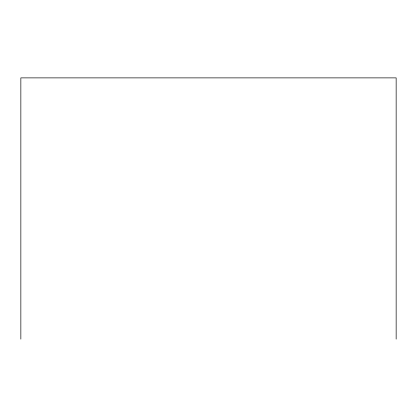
<?xml version="1.0" encoding="UTF-8"?>
<svg xmlns="http://www.w3.org/2000/svg" width="417" height="417" viewBox="0 0 417 417"><rect width="100%" height="100%" fill="white"/><g stroke="black" fill="none" stroke-linecap="round" stroke-linejoin="round"><path stroke-width="0.63" d="M396.15 339.12L396.15 77.88L20.85 77.88L20.85 339.12"/></g></svg>
